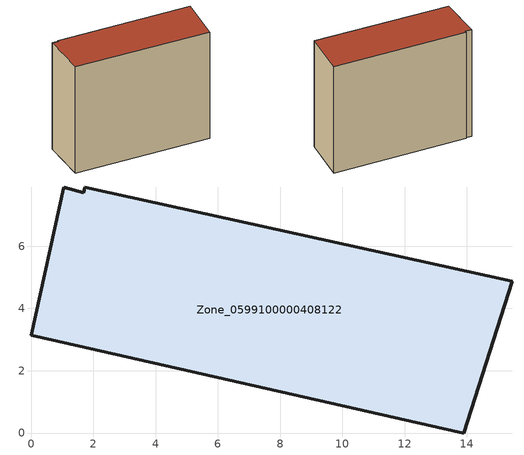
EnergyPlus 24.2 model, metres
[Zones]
Zone_0599100000408122
 floor ground (C_G): 1.73,7.9 15.46,4.87 13.91,0 0,3.14 1.04,7.9 1.69,7.72 z0
 wall outside (C_F): 13.91,0 15.46,4.87 1.73,7.9 1.69,7.72 1.04,7.9 0,3.14 13.91,0 z0:11.83
 roof outside (C_R): 15.46,4.87 1.73,7.9 1.69,7.72 1.04,7.9 0,3.14 13.91,0 z11.83
[BUILDING]
Pand.0599100000408122: North Axis=0; Terrain=City; Loads Convergence Tolerance Value=0.04; Temperature Convergence Tolerance Value=0.4; Solar Distribution=FullExterior; Maximum Number of Warmup Days=25; Minimum Number of Warmup Days=1
[Site:Location]
Rotterdam.The.Hague.AP_ZH_NLD Design_Conditions: Latitude=51.96; Longitude=4.45; Time Zone=1; Elevation=-4.5
[SITE:GROUNDTEMPERATURE:BUILDINGSURFACE]
18, 18, 18, 18, 18, 18, 18, 18, 18, 18, 18, 18
[MATERIAL] Thermal Absorptance=0.9; Solar Absorptance=0.7; Visible Absorptance=0.7
Name | Roughness | Thickness | Conductivity | Density | Specific Heat
G.TC.1992-2005 | MediumSmooth | 0.15 | 0.06 | 540 | 1210
F.TC.1992-2005 | Rough | 0.3 | 0.12 | 1920 | 840
R.TC.1992-2005 | MediumRough | 0.2 | 0.08 | 1500 | 1000
[CONSTRUCTION]
C_G: G.TC.1992-2005
C_F: F.TC.1992-2005
C_R: R.TC.1992-2005
[ZONE]
Zone_0599100000408122: Type=1; Multiplier=1; Ceiling Height=Autocalculate; Volume=Autocalculate; Floor Area=autocalculate; Part of Total Floor Area=Yes
[ZONEINFILTRATION:DESIGNFLOWRATE]
Infil_Zone_0599100000408122: Zone or ZoneList or Space or SpaceList=Zone_0599100000408122; Schedule=AlwaysOn; Design Flow Rate Calculation Method=Flow/Area; Flow Rate per Floor Area=0.0015; Constant Term Coefficient=1; Temperature Term Coefficient=0; Velocity Term Coefficient=0; Velocity Squared Term Coefficient=0
[HVACTEMPLATE:ZONE:IDEALLOADSAIRSYSTEM]
Zone_0599100000408122: Maximum Heating Supply Air Temperature=50; Minimum Cooling Supply Air Temperature=13; Maximum Heating Supply Air Humidity Ratio=0.0156; Minimum Cooling Supply Air Humidity Ratio=0.0077; Heating Limit=NoLimit; Cooling Limit=NoLimit; Dehumidification Control Type=ConstantSensibleHeatRatio; Cooling Sensible Heat Ratio=0.7; Dehumidification Setpoint=60; Humidification Control Type=None; Humidification Setpoint=30; Outdoor Air Method=None; Outdoor Air Flow Rate per Person=0.00944; Outdoor Air Flow Rate per Zone Floor Area=0; Outdoor Air Flow Rate per Zone=0; Demand Controlled Ventilation Type=None; Outdoor Air Economizer Type=NoEconomizer; Heat Recovery Type=None; Sensible Heat Recovery Effectiveness=0.7; Latent Heat Recovery Effectiveness=0.65
[ZONECONTROL:THERMOSTAT]
ThermostatControl_Zone_0599100000408122: Zone or ZoneList=Zone_0599100000408122; Control Type Schedule=DualSetpointControlType; Control 1=Thermostat_Zone_0599100000408122; Temperature Difference Between Cutout And Setpoint=0
[THERMOSTATSETPOINT:DUALSETPOINT]
Thermostat_Zone_0599100000408122: Heating Setpoint Temperature Schedule=HeatingSetpoint_Zone_0599100000408122; Cooling Setpoint Temperature Schedule=CoolingSetpoint_Zone_0599100000408122
[SCHEDULE:COMPACT]
HeatingSetpoint_Zone_0599100000408122: Through: 12/31, For: AllDays, Until: 24:00, 21
CoolingSetpoint_Zone_0599100000408122: Through: 12/31, For: AllDays, Until: 24:00, 24
DualSetpointControlType: Through: 12/31, For: AllDays, Until: 24:00, 4
AlwaysOn: Through: 12/31, For: AllDays, Until: 24:00, 1
